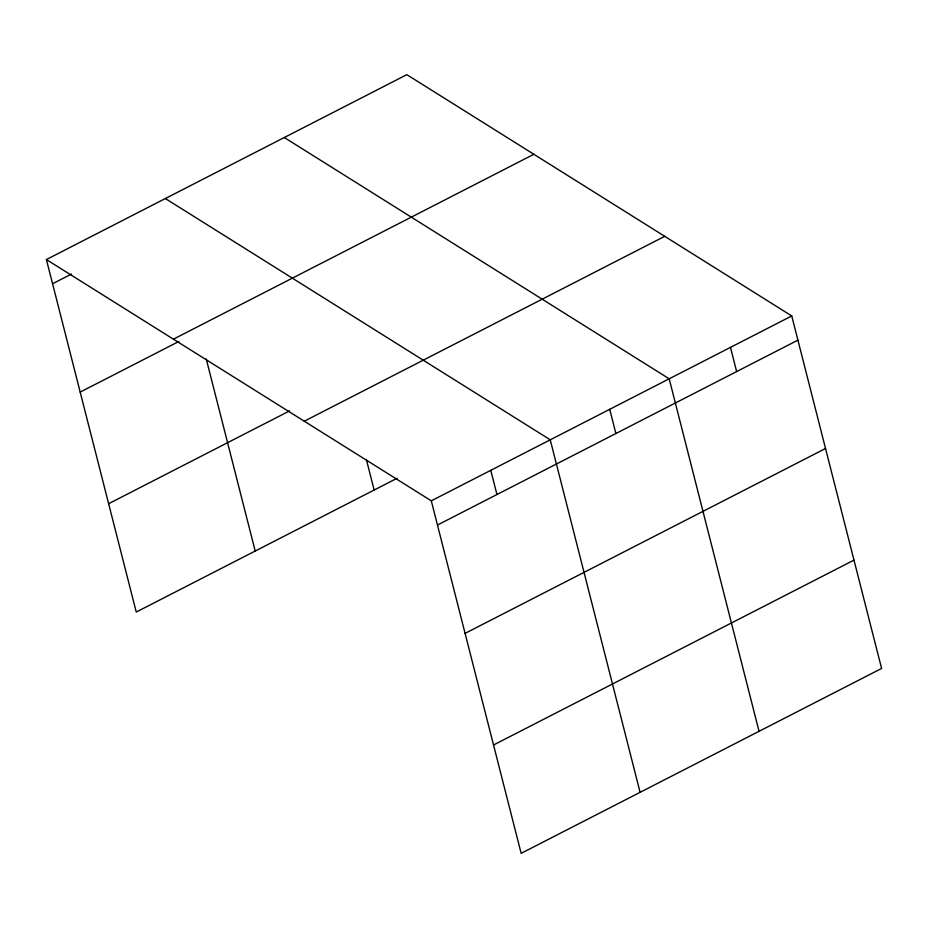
<?xml version="1.0" encoding="UTF-8"?>
<svg xmlns="http://www.w3.org/2000/svg" width="928" height="928" viewBox="0 0 928 928"><rect width="100%" height="100%" fill="white"/><g stroke="black" fill="none" stroke-linecap="round" stroke-linejoin="round"><path stroke-width="1.39" d="M46.4 259.55L406.847 74.658L791.746 315.949L881.6 668.45L521.153 853.342L431.3 500.83L46.4 259.55L136.254 612.051L397.126 478.245M52.571 283.748L71.549 274.015M173.42 339.172L533.867 154.28M80.191 392.092L178.884 341.469M108.634 503.718L289.594 410.895M304.28 421.208L664.726 236.315M431.3 500.83L791.746 315.949M437.471 525.039L797.918 340.147M465.079 633.383L825.537 448.491M493.534 744.998L853.98 560.118M284.293 137.518L669.192 378.81L759.046 731.322M165.346 198.534L550.246 439.814L640.1 792.326M730.475 347.374L736.635 371.583M609.719 409.318L615.89 433.515M490.773 470.322L496.944 494.531M366.363 459.476L374.146 490.03M206.248 358.985L255.2 551.046"/></g></svg>
